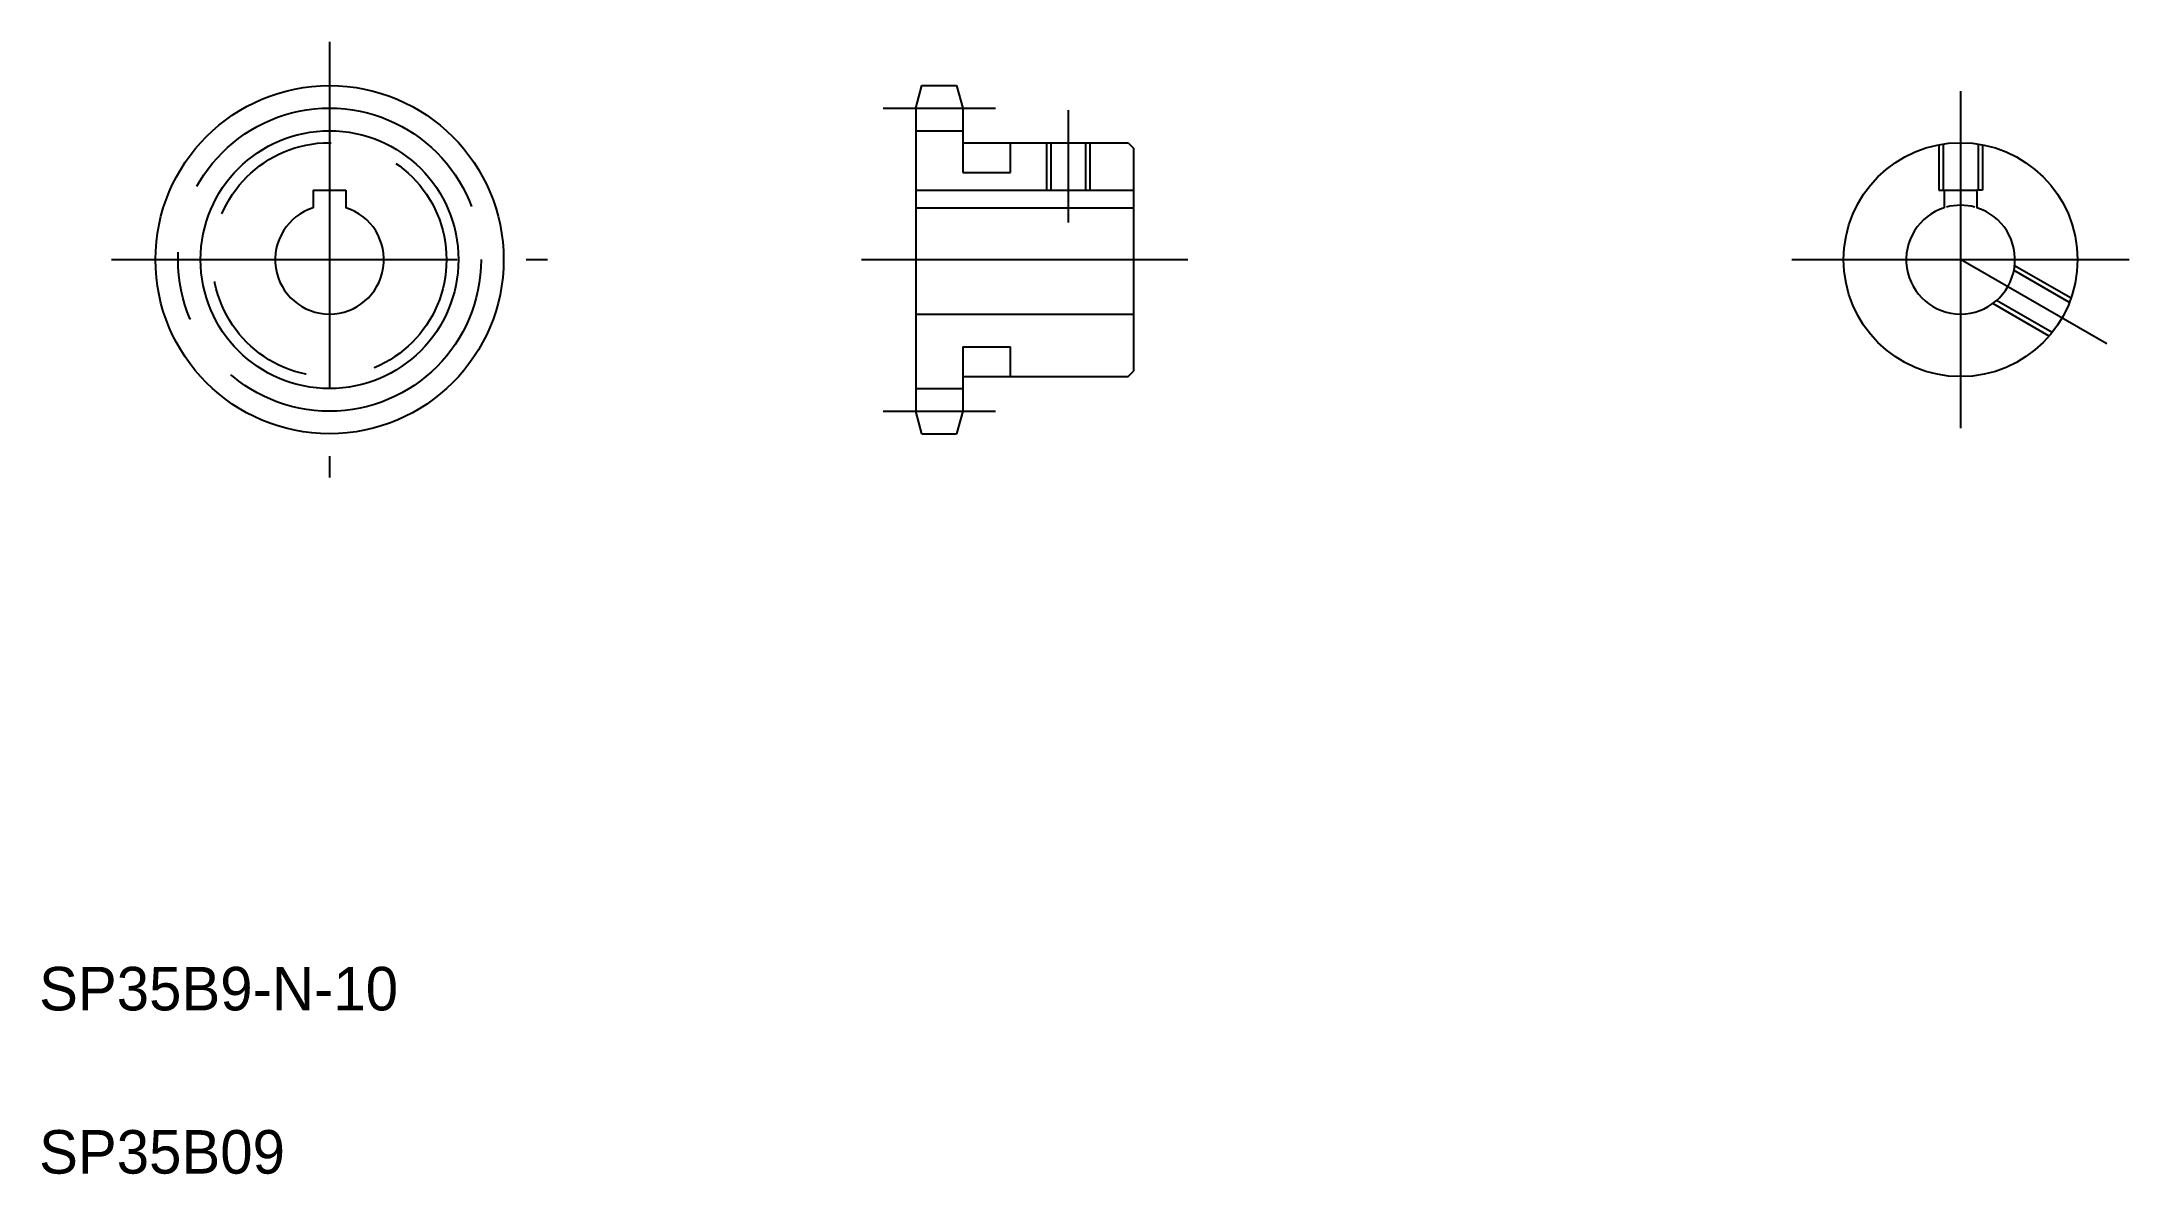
# Model space of a CAD drawing. Extents: x 10 to 202, y 10 to 114.
import ezdxf

# ---------------------------------------------------------------- set-up
doc = ezdxf.new("R2010")
doc.units = 0
doc.linetypes.add('CENTER', pattern=[50.8, 31.75, -6.35, 6.35, -6.35])
doc.linetypes.add('DASHED', pattern=[19.05, 12.7, -6.35])
doc.layers.get('0').update_dxf_attribs({"linetype": 'CONTINUOUS'})
doc.layers.add('CENTER', color=1, linetype='CENTER')

msp = doc.modelspace()

# ---------------------------------------------------------------- linework, layer by layer
at = {"color": 7, "linetype": 'CONTINUOUS'}
for p, q in [((90.61, 107.92), (91.16, 110)), ((91.16, 110), (94.35, 110)), ((94.35, 110), (94.91, 107.92)), ((90.61, 107.92), (90.61, 80.07)), ((94.91, 107.92), (94.91, 104.75)), ((90.61, 105.85), (94.91, 105.85)), ((94.91, 104.75), (110.11, 104.75)), ((103.01, 104.75), (103.01, 100.4)), ((106.21, 104.75), (106.21, 100.4)), ((110.11, 104.75), (110.61, 104.25)), ((110.61, 104.25), (110.61, 83.75)), ((35.2, 100.4), (38.2, 100.4)), ((35.2, 100.4), (35.2, 98.77)), ((38.2, 100.4), (38.2, 98.77)), ((90.61, 100.4), (110.61, 100.4)), ((185.15, 100.4), (188.15, 100.4)), ((185.15, 100.4), (185.15, 98.77)), ((188.15, 100.4), (188.15, 98.77)), ((90.61, 98.77), (110.61, 98.77)), ((110.61, 99.12), (110.61, 99.12)), ((110.61, 94), (110.61, 94)), ((90.61, 89), (110.61, 89)), ((94.91, 83.25), (110.11, 83.25)), ((94.91, 83.25), (94.91, 80.07)), ((110.11, 83.25), (110.61, 83.75)), ((90.61, 82.15), (94.91, 82.15)), ((91.16, 78), (90.61, 80.07)), ((94.91, 80.07), (94.35, 78)), ((91.16, 78), (94.35, 78))]:
    msp.add_line(p, q, dxfattribs=at)
at = {"color": 3, "linetype": 'DASHED'}
for p, q in [((94.91, 104.75), (94.91, 102)), ((99.31, 102), (99.31, 104.75)), ((184.65, 104.56), (184.65, 100.4)), ((185.05, 104.63), (185.05, 100.4)), ((188.25, 104.63), (188.25, 100.4)), ((188.65, 104.56), (188.65, 100.4)), ((94.91, 102), (99.31, 102)), ((184.65, 100.4), (185.15, 100.4)), ((188.65, 100.4), (188.15, 100.4)), ((196.66, 90.07), (191.56, 93.01)), ((196.8, 90.45), (191.62, 93.44)), ((195.06, 87.3), (189.96, 90.24)), ((194.8, 86.98), (189.62, 89.97)), ((94.91, 86), (94.91, 83.25)), ((94.91, 86), (99.31, 86)), ((99.31, 83.25), (99.31, 86))]:
    msp.add_line(p, q, dxfattribs=at)
at = {"color": 3, "linetype": 'CONTINUOUS'}
for p, q in [((102.61, 104.75), (102.61, 100.4)), ((106.61, 104.75), (106.61, 100.4))]:
    msp.add_line(p, q, dxfattribs=at)
at = {"color": 7, "linetype": 'CONTINUOUS'}
for centre, radius in [((36.7, 94), 16), ((186.65, 94), 10.75)]:
    msp.add_circle(centre, radius, dxfattribs=at)
at = {"color": 3, "linetype": 'CONTINUOUS'}
msp.add_circle((36.7, 94), 11.85, dxfattribs=at)
at = {"color": 3, "linetype": 'DASHED'}
msp.add_circle((36.7, 94), 10.75, dxfattribs=at)
at = {"color": 7, "linetype": 'CONTINUOUS'}
for centre in [(36.7, 94), (186.65, 94)]:
    msp.add_arc(centre, 5, 107.4576, 72.5424, dxfattribs=at)
at = {"color": 3, "linetype": 'CONTINUOUS'}
msp.add_arc((186.65, 94), 5, 74.9299, 105.0701, dxfattribs=at)
at = {"layer": 'CENTER', "color": 1, "linetype": 'CENTER'}
for p, q in [((36.7, 114.03), (36.7, 73.97)), ((186.65, 109.5), (186.65, 78.5)), ((87.61, 107.92), (97.91, 107.92)), ((104.61, 107.75), (104.61, 97.4)), ((16.67, 94), (56.73, 94)), ((85.61, 94), (115.61, 94)), ((171.15, 94), (202.15, 94)), ((200.08, 86.25), (186.65, 94)), ((87.61, 80.07), (97.91, 80.07))]:
    msp.add_line(p, q, dxfattribs=at)
msp.add_circle((36.7, 94), 13.93, dxfattribs=at)

# ---------------------------------------------------------------- texts
at = {"color": 7, "linetype": 'CONTINUOUS'}
for s, p in [('SP35B9-N-10', (10, 25)), ('SP35B09', (10, 10))]:
    msp.add_text(s, height=4, dxfattribs=at).set_placement(p)

doc.saveas('drawing.dxf')
